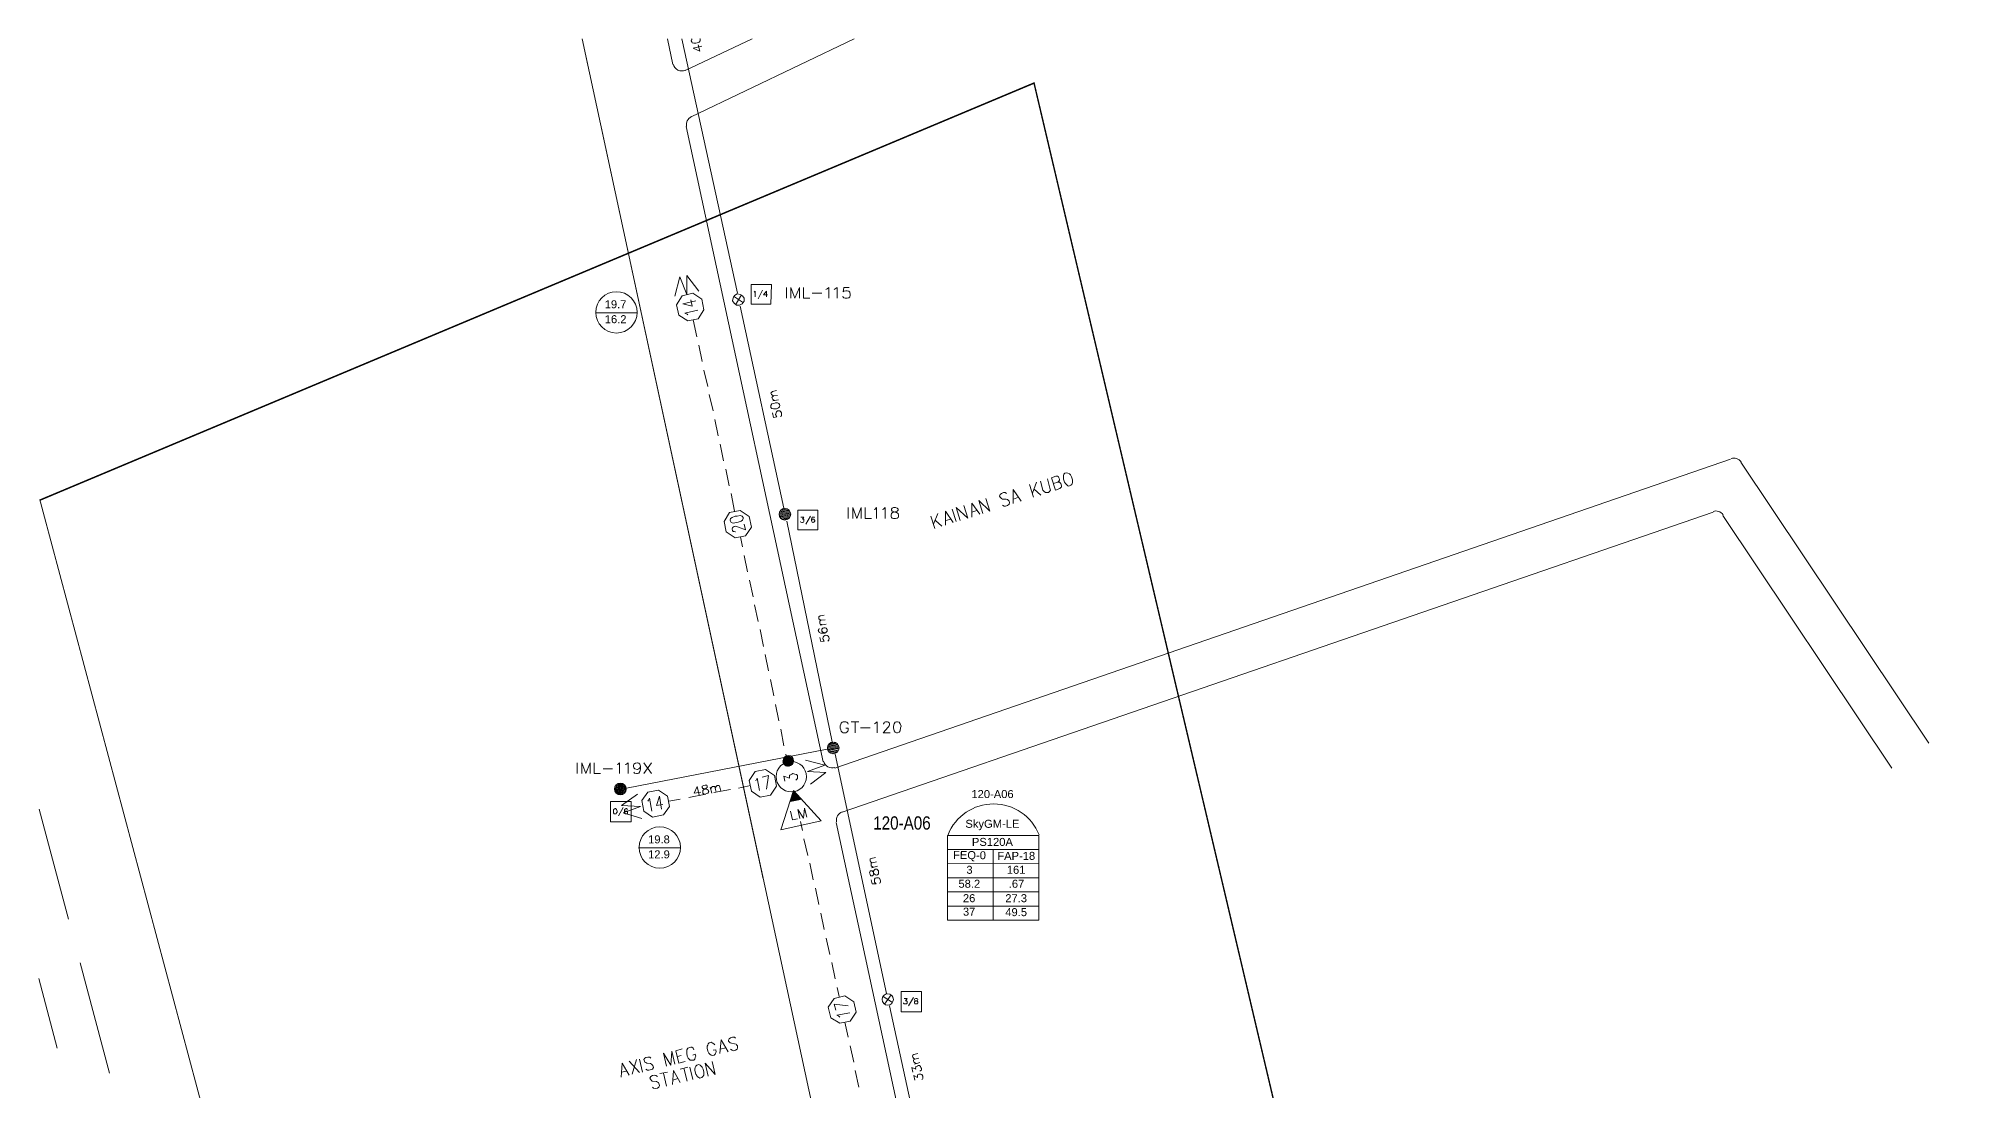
# Model space of a CAD drawing. Header units: millimetres. Extents: x 557 to 992, y 46 to 1048.
# Drawn here: x 556.5 to 985.4, y 815.3 to 1048.2 of the extents above; entities that cross this region are included whole.
import ezdxf

# ---------------------------------------------------------------- set-up
doc = ezdxf.new("R2010")
doc.units = ezdxf.units.MM
for name, color, linetype in [('PDF_Level 21', 1, 'Continuous'), ('PDF_Level 22', 1, 'Continuous'), ('PDF_Level 35', 7, 'Continuous'), ('PDF_RICKLEE_AMPBLOCK', 7, 'Continuous'), ('PDF_SKY-Lipa$0$POLE NUMBER', 5, 'Continuous'), ('PDF_SKY-Lipa$0$RICKLEE_HOUSECOUNT', 3, 'Continuous'), ('PDF_Text', 7, 'Continuous')]:
    doc.layers.add(name, color=color, linetype=linetype)
for name, color, linetype, true_color in [('PDF_RICKLEE_COAXCABLE', 32, 'Continuous', 0xdd6e00), ('PDF_RICKLEE_ENDOFTAPOFFBLOCK', 132, 'Continuous', 0x00dddd), ('PDF_RICKLEE_NODEBOUNDARY', 92, 'Continuous', 0x00b800), ('PDF_SKY-Lipa$0$RICKLEE_POLEPED', 8, 'Continuous', 0x767676), ('PDF_SKY-Lipa$0$RICKLEE_ROAD', 251, 'Continuous', 0x636466), ('PDF_SKY-Lipa$0$RICKLEE_STRAND', 8, 'Continuous', 0x767676), ('PDF_SKY-Lipa$0$RICKLEE_STRANDDISTANCE', 8, 'Continuous', 0x767676)]:
    doc.layers.add(name, color=color, linetype=linetype, true_color=true_color)
doc.styles.add('PDF Arial Narrow', font='ARIALN.TTF')
doc.styles.add('PDF ArialMT', font='arial.ttf')

msp = doc.modelspace()

# ---------------------------------------------------------------- linework, layer by layer
at = {"layer": 'PDF_Level 21', "lineweight": 9}
for points in [[(697.49, 991.16), (698.59, 995.47), (700.14, 991.6), (700.14, 995.8), (702.78, 992.27)], [(726.41, 888.39), (730.71, 887.29), (726.85, 885.85), (730.93, 885.63), (727.51, 883.09)], [(721.88, 883.75), (721.66, 884.86), (722.88, 884.42), (722.88, 884.75), (722.88, 884.97), (722.99, 885.08), (723.43, 885.3), (723.65, 885.41), (724.09, 885.3), (724.42, 885.19), (724.64, 884.97), (724.64, 884.64), (724.64, 884.31), (724.53, 884.19), (724.31, 883.97)], [(690.2, 875.47), (686.01, 876.69), (689.87, 878.12), (685.67, 878.34), (689.21, 880.88)], [(725.08, 879.78), (723.21, 879.45), (724.97, 879.89)], [(723.32, 879.89), (724.75, 880.11), (723.32, 879.78)], [(724.97, 880), (723.32, 879.56)], [(724.86, 880), (723.32, 879.67)], [(724.53, 880.44), (723.43, 880.22)], [(724.64, 880.22), (723.43, 880), (724.64, 880.33)], [(724.53, 880.33), (723.43, 880.11)], [(724.31, 880.66), (723.54, 880.55)], [(724.42, 880.55), (723.54, 880.33)], [(724.31, 880.55), (723.54, 880.44)], [(723.76, 880.99), (723.98, 880.99), (723.65, 880.88)], [(723.65, 880.77), (724.09, 880.88), (723.65, 880.77)], [(724.2, 880.77), (723.65, 880.66)], [(723.87, 881.1), (723.76, 881.1)]]:
    msp.add_lwpolyline(points, dxfattribs=at)
for points in [[(721, 872.93), (723.76, 881.66), (729.94, 874.92)], [(723.1, 879.23), (723.76, 881.43), (725.3, 879.67)], [(723.21, 879.34), (723.76, 881.21), (725.08, 879.78)]]:
    msp.add_lwpolyline(points, close=True, dxfattribs=at)
msp.add_circle((723.29, 884.73), 3.37, dxfattribs=at)
at = {"layer": 'PDF_Level 22', "lineweight": 9}
for points in [[(701.46, 991.83), (699.14, 991.27), (697.82, 989.29), (698.37, 986.97), (700.36, 985.75), (702.67, 986.2), (703.89, 988.18), (703.45, 990.5)], [(711.95, 943.7), (709.63, 943.25), (708.41, 941.27), (708.86, 938.95), (710.84, 937.62), (713.16, 938.07), (714.49, 940.05), (713.93, 942.37)], [(709.85, 941.38), (709.96, 941.05), (710.4, 940.94), (711.17, 941.05), (711.51, 941.16), (712.17, 941.38), (712.5, 941.6), (712.61, 941.93), (712.61, 942.15), (712.39, 942.48), (711.95, 942.59), (711.28, 942.48), (710.84, 942.48), (710.18, 942.15), (709.85, 941.93), (709.74, 941.6)], [(720.01, 882.65), (719.56, 884.97), (717.58, 886.29), (715.26, 885.85), (713.93, 883.86), (714.49, 881.55), (716.36, 880.22), (718.68, 880.66)], [(696.27, 878.12), (695.83, 880.44), (693.84, 881.77), (691.52, 881.32), (690.2, 879.45), (690.64, 877.13), (692.52, 875.8), (694.95, 876.25)], [(735.13, 836.17), (732.81, 835.62), (731.49, 833.64), (732.04, 831.32), (734.03, 830.1), (736.34, 830.54), (737.67, 832.53), (737.12, 834.85)]]:
    msp.add_lwpolyline(points, close=True, dxfattribs=at)
for points in [[(702.12, 990.17), (699.25, 989.51), (701.35, 988.96), (701.02, 990.39)], [(700.36, 987.08), (700.25, 987.19), (699.69, 987.41), (702.56, 988.07)], [(710.95, 938.95), (710.84, 938.95), (710.62, 939.06), (710.4, 939.06), (710.29, 939.28), (710.18, 939.61), (710.29, 939.94), (710.4, 940.05), (710.62, 940.16), (710.84, 940.27), (711.17, 940.16), (711.62, 940.05), (713.16, 939.39), (712.83, 940.71)], [(715.37, 883.86), (715.48, 883.97), (715.7, 884.42), (716.25, 881.66)], [(716.8, 884.64), (718.24, 884.97), (717.8, 881.99)], [(691.52, 879.34), (691.64, 879.56), (691.86, 880), (692.41, 877.13)], [(694.51, 877.57), (694.06, 880.44), (693.4, 878.34), (694.84, 878.56)], [(733.14, 832.97), (732.81, 834.3), (735.9, 833.97)], [(734.03, 831.43), (733.8, 831.65), (733.36, 831.87), (736.23, 832.42)]]:
    msp.add_lwpolyline(points, dxfattribs=at)
at = {"layer": 'PDF_Level 22', "color": 7, "lineweight": 9}
for points in [[(723.1, 877.13), (723.54, 875.14), (724.64, 875.36)], [(725.19, 875.47), (724.75, 877.46), (725.97, 875.58), (726.19, 877.79), (726.74, 875.8)]]:
    msp.add_lwpolyline(points, dxfattribs=at)
at = {"layer": 'PDF_Level 35', "lineweight": 9}
for points in [[(722.1, 887.06), (721.44, 888.28), (722.99, 889.16), (723.65, 887.95), (722.21, 887.06)], [(723.65, 888.39), (721.88, 887.29), (721.44, 888.06), (723.1, 889.05)], [(723.32, 888.94), (721.44, 887.95)], [(723.54, 887.73), (722.43, 887.06), (721.55, 888.5), (722.65, 889.27)], [(721.55, 887.73), (723.43, 888.83)], [(722.43, 889.27), (721.66, 888.83)], [(723.43, 887.51), (722.65, 887.06), (721.66, 888.72)], [(723.54, 888.72), (721.66, 887.62)], [(721.66, 887.4), (723.65, 888.5)], [(722.77, 887.06), (721.77, 888.83)], [(722.99, 887.06), (721.88, 888.94)], [(723.1, 887.18), (721.99, 889.05)], [(723.65, 888.17), (721.99, 887.18)], [(723.32, 887.29), (722.21, 889.16)], [(723.43, 887.4), (722.32, 889.27)], [(723.54, 887.62), (722.54, 889.27)], [(723.65, 887.73), (722.77, 889.27)], [(723.65, 888.28), (723.21, 889.05)]]:
    msp.add_lwpolyline(points, dxfattribs=at)
msp.add_circle((722.63, 888.26), 1.16, dxfattribs=at)
at = {"layer": 'PDF_RICKLEE_AMPBLOCK', "lineweight": 9}
msp.add_lwpolyline([(778.18, 852.95), (778.18, 871.72), (757.87, 871.72), (757.87, 852.95)], close=True, dxfattribs=at)
for points in [[(757.87, 868.63), (778.18, 868.63)], [(768.03, 868.63), (768.03, 852.95)], [(757.87, 865.54), (778.18, 865.43)], [(757.87, 862.34), (778.18, 862.34)], [(757.87, 859.25), (778.18, 859.25)], [(757.87, 856.05), (778.18, 856.05)]]:
    msp.add_lwpolyline(points, dxfattribs=at)
msp.add_arc((768.11, 867.84), 10.87, 21.6691, 158.1742, dxfattribs=at)
at = {"layer": 'PDF_RICKLEE_COAXCABLE', "lineweight": 0}
for points in [[(702.34, 982.22), (701.57, 985.97)], [(703.56, 976.7), (702.78, 980.34)], [(704.77, 971.18), (703.89, 974.83)], [(705.99, 965.77), (705.1, 969.42)], [(707.09, 960.25), (706.32, 963.9)], [(708.3, 954.73), (707.53, 958.38)], [(709.52, 949.21), (708.75, 952.86)], [(710.73, 943.58), (709.96, 947.45)], [(712.5, 935.64), (712.06, 937.84)], [(713.6, 930.12), (712.83, 933.76)], [(714.82, 924.6), (714.04, 928.24)], [(715.92, 919.08), (715.15, 922.83)], [(717.14, 913.56), (716.36, 917.31)], [(718.24, 908.15), (717.47, 911.79)], [(719.45, 902.63), (718.68, 906.27)], [(720.56, 897.11), (719.78, 900.75)], [(721.66, 891.59), (721, 895.23)], [(722.54, 887.51), (722.1, 889.71)], [(698.7, 879.78), (696.16, 879.34)], [(704.33, 880.88), (700.58, 880.11)], [(709.85, 881.88), (706.1, 881.21)], [(714.27, 882.76), (711.62, 882.21)], [(725.75, 872.82), (725.3, 874.81)], [(726.96, 867.3), (726.08, 870.95)], [(728.17, 861.9), (727.4, 865.54)], [(729.39, 856.38), (728.62, 860.02)], [(730.6, 850.86), (729.83, 854.5)], [(731.82, 845.34), (731.04, 848.98)], [(733.03, 839.93), (732.26, 843.57)], [(733.91, 836.06), (733.47, 838.05)], [(735.9, 827.01), (735.13, 830.32)], [(737.12, 821.49), (736.34, 825.14)], [(738.22, 815.97), (737.45, 819.62)]]:
    msp.add_lwpolyline(points, dxfattribs=at)
at = {"layer": 'PDF_RICKLEE_ENDOFTAPOFFBLOCK', "lineweight": 0}
for points in [[(679.93, 987.52), (689.1, 987.52)], [(689.43, 868.96), (698.59, 868.96)]]:
    msp.add_lwpolyline(points, dxfattribs=at)
for centre in [(684.54, 987.61), (694.15, 869.05)]:
    msp.add_circle(centre, 4.58, dxfattribs=at)
at = {"layer": 'PDF_RICKLEE_NODEBOUNDARY', "lineweight": 0}
msp.add_lwpolyline([(985.27, 154.62, 0.316, 0.316, 0), (777.08, 1038.41, 0.332, 0.332, 0), (556.79, 946.01, 0.213, 0.213, 0), (670.99, 519.02, 0.329, 0.329, 0), (694.67, 322.2, 0.325, 0.325, 0), (641.46, 51.74, 0, 0, 0)], format="xyseb", dxfattribs=at)
at = {"layer": 'PDF_SKY-Lipa$0$POLE NUMBER', "lineweight": 13}
for points in [[(722.21, 990.72), (722.21, 993.15)], [(723.21, 990.72), (723.21, 993.15), (724.09, 990.72), (725.08, 993.15), (725.08, 990.72)], [(725.97, 993.15), (725.97, 990.72), (727.4, 990.72)], [(727.95, 991.83), (730.05, 991.83)], [(730.93, 992.71), (731.27, 992.82), (731.6, 993.15), (731.6, 990.72)], [(732.81, 992.71), (733.03, 992.82), (733.47, 993.15), (733.47, 990.72)], [(736.12, 993.15), (734.91, 993.15), (734.8, 992.16), (734.91, 992.27), (735.35, 992.38), (735.68, 992.38), (736.01, 992.27), (736.23, 992.05), (736.34, 991.6), (736.34, 991.38), (736.23, 991.05), (736.01, 990.83), (735.68, 990.72), (735.24, 990.72), (734.91, 990.83), (734.8, 990.94), (734.69, 991.16)], [(735.9, 941.93), (735.9, 944.36)], [(736.9, 941.93), (736.9, 944.36), (737.78, 941.93), (738.77, 944.36), (738.77, 941.93)], [(739.66, 944.36), (739.66, 941.93), (741.09, 941.93)], [(741.64, 943.92), (741.86, 944.03), (742.19, 944.36), (742.19, 941.93)], [(743.52, 943.92), (743.74, 944.03), (744.07, 944.36), (744.07, 941.93)], [(735.9, 896.34), (735.79, 896.56), (735.57, 896.78), (735.35, 896.89), (734.8, 896.89), (734.58, 896.78), (734.36, 896.56), (734.25, 896.34), (734.14, 896.01), (734.14, 895.45), (734.25, 895.12), (734.36, 894.79), (734.58, 894.57), (734.8, 894.46), (735.35, 894.46), (735.57, 894.57), (735.79, 894.79), (735.9, 895.01), (735.9, 895.45), (735.35, 895.45)], [(736.56, 896.89), (738.22, 896.89)], [(737.45, 896.89), (737.45, 894.46)], [(741.75, 896.45), (741.97, 896.56), (742.3, 896.89), (742.3, 894.46)], [(743.74, 896.34), (743.74, 896.45), (743.85, 896.67), (743.96, 896.78), (744.18, 896.89), (744.62, 896.89), (744.84, 896.78), (744.95, 896.67), (745.06, 896.45), (745.06, 896.23), (744.95, 896.01), (744.73, 895.68), (743.63, 894.46), (745.17, 894.46)], [(738.66, 895.56), (740.76, 895.56)]]:
    msp.add_lwpolyline(points, dxfattribs=at)
for points in [[(745.95, 944.36), (745.62, 944.25), (745.51, 944.03), (745.51, 943.81), (745.62, 943.58), (745.84, 943.47), (746.28, 943.36), (746.61, 943.25), (746.94, 943.03), (747.05, 942.7), (747.05, 942.37), (746.94, 942.15), (746.72, 942.04), (746.39, 941.93), (745.95, 941.93), (745.62, 942.04), (745.51, 942.15), (745.4, 942.37), (745.4, 942.7), (745.51, 943.03), (745.73, 943.25), (746.06, 943.36), (746.5, 943.47), (746.72, 943.58), (746.94, 943.81), (746.94, 944.03), (746.72, 944.25), (746.39, 944.36)], [(746.61, 896.89), (746.28, 896.78), (746.06, 896.45), (745.95, 895.9), (745.95, 895.56), (746.06, 894.9), (746.28, 894.57), (746.61, 894.46), (746.83, 894.46), (747.16, 894.57), (747.38, 894.9), (747.49, 895.56), (747.6, 895.9), (747.38, 896.45), (747.16, 896.78), (746.83, 896.89)]]:
    msp.add_lwpolyline(points, close=True, dxfattribs=at)
at = {"layer": 'PDF_SKY-Lipa$0$POLE NUMBER', "color": 7, "lineweight": 9}
for points in [[(675.85, 885.41), (675.85, 887.84)], [(676.84, 885.41), (676.84, 887.84), (677.73, 885.41), (678.72, 887.84), (678.72, 885.41)], [(679.6, 887.84), (679.6, 885.41), (681.04, 885.41)], [(681.59, 886.51), (683.69, 886.51)], [(684.68, 887.4), (684.9, 887.51), (685.23, 887.84), (685.23, 885.41)], [(686.45, 887.4), (686.78, 887.51), (687.11, 887.84), (687.11, 885.41)], [(689.87, 887.06), (689.76, 886.73), (689.54, 886.51), (689.21, 886.29), (689.1, 886.29), (688.65, 886.51), (688.43, 886.73), (688.32, 887.06), (688.32, 887.18), (688.43, 887.51), (688.77, 887.73), (689.1, 887.84), (689.21, 887.84), (689.54, 887.73), (689.76, 887.51), (689.87, 887.06), (689.87, 886.4), (689.76, 885.85), (689.54, 885.52), (689.21, 885.41), (688.99, 885.41), (688.54, 885.52), (688.43, 885.74)], [(690.64, 885.41), (692.3, 887.84)], [(690.64, 887.84), (692.3, 885.41)]]:
    msp.add_lwpolyline(points, dxfattribs=at)
at = {"layer": 'PDF_SKY-Lipa$0$RICKLEE_HOUSECOUNT', "lineweight": 0}
for points in [[(718.9, 993.81), (718.79, 989.4), (714.38, 989.4), (714.38, 993.81)], [(729.17, 943.81), (729.17, 939.39), (724.75, 939.39), (724.75, 943.81)], [(687.77, 879.23), (687.77, 874.7), (683.25, 874.7), (683.25, 879.23)], [(684.24, 877.68), (684.02, 877.57), (683.91, 877.46), (683.91, 877.13), (683.91, 876.91), (683.91, 876.69), (684.02, 876.47), (684.24, 876.47), (684.35, 876.47), (684.46, 876.47), (684.57, 876.69), (684.68, 876.91), (684.68, 877.13), (684.57, 877.46), (684.46, 877.57), (684.35, 877.68)], [(752.13, 837.17), (752.13, 832.64), (747.6, 832.64), (747.6, 837.17)], [(750.91, 835.62), (750.69, 835.51), (750.58, 835.4), (750.58, 835.29), (750.69, 835.18), (750.8, 835.07), (751.03, 835.07), (751.25, 834.96), (751.36, 834.85), (751.36, 834.74), (751.36, 834.63), (751.36, 834.52), (751.25, 834.41), (751.14, 834.41), (750.8, 834.41), (750.69, 834.41), (750.58, 834.52), (750.58, 834.63), (750.58, 834.74), (750.58, 834.85), (750.69, 834.96), (750.91, 835.07), (751.14, 835.07), (751.25, 835.18), (751.36, 835.29), (751.36, 835.4), (751.25, 835.51), (751.14, 835.62)]]:
    msp.add_lwpolyline(points, close=True, dxfattribs=at)
for points in [[(715.04, 992.05), (715.15, 992.16), (715.26, 992.27), (715.26, 991.05)], [(716.91, 992.49), (715.92, 990.61)], [(717.8, 991.05), (717.8, 992.27), (717.14, 991.49), (718.02, 991.49)], [(725.41, 942.26), (726.08, 942.26), (725.75, 941.82), (725.86, 941.82), (725.97, 941.82), (726.08, 941.71), (726.08, 941.49), (726.08, 941.38), (726.08, 941.27), (725.97, 941.16), (725.75, 941.05), (725.64, 941.05), (725.41, 941.16), (725.3, 941.27)], [(727.51, 942.48), (726.52, 940.71)], [(728.4, 942.15), (728.4, 942.26), (728.17, 942.26), (728.06, 942.26), (727.95, 942.26), (727.84, 942.04), (727.73, 941.82), (727.73, 941.49), (727.84, 941.27), (727.95, 941.16), (728.06, 941.05), (728.17, 941.05), (728.28, 941.16), (728.4, 941.27), (728.51, 941.38), (728.51, 941.49), (728.4, 941.6), (728.28, 941.82), (728.17, 941.82), (728.06, 941.82), (727.95, 941.82), (727.84, 941.6), (727.73, 941.49)], [(686.01, 877.9), (685.01, 876.03)], [(687, 877.46), (686.89, 877.57), (686.78, 877.68), (686.67, 877.68), (686.45, 877.57), (686.34, 877.46), (686.34, 877.13), (686.34, 876.8), (686.34, 876.58), (686.45, 876.47), (686.67, 876.47), (686.89, 876.47), (687, 876.58), (687, 876.8), (687, 877.02), (686.89, 877.13), (686.67, 877.13), (686.45, 877.13), (686.34, 877.02), (686.34, 876.8)], [(748.27, 835.62), (748.93, 835.62), (748.6, 835.07), (748.71, 835.07), (748.82, 835.07), (748.93, 834.96), (748.93, 834.85), (748.93, 834.74), (748.93, 834.52), (748.82, 834.41), (748.6, 834.41), (748.38, 834.41), (748.27, 834.41), (748.16, 834.52), (748.16, 834.63)], [(750.36, 835.84), (749.26, 833.97)]]:
    msp.add_lwpolyline(points, dxfattribs=at)
at = {"layer": 'PDF_SKY-Lipa$0$RICKLEE_POLEPED', "lineweight": 0}
msp.add_lwpolyline([(711.28, 991.72), (710.73, 991.38), (710.4, 990.83), (710.29, 990.17), (710.62, 989.62), (711.17, 989.18), (711.84, 989.18), (712.39, 989.51), (712.83, 990.06), (712.83, 990.72), (712.5, 991.27), (711.95, 991.6)], close=True, dxfattribs=at)
for points in [[(712.72, 989.73), (710.51, 991.16)], [(712.28, 991.49), (710.95, 989.29)], [(720.67, 943.25), (722.88, 943.7)], [(720.78, 943.47), (722.65, 943.81)], [(720.89, 943.7), (722.43, 944.03)], [(721.22, 943.92), (722.1, 944.14)], [(720.56, 942.81), (723.1, 943.25)], [(720.67, 943.03), (722.99, 943.47)], [(720.67, 942.59), (723.1, 943.14)], [(720.67, 942.37), (723.21, 942.92)], [(720.78, 942.26), (723.21, 942.7)], [(720.89, 942.04), (723.1, 942.48)], [(721.11, 941.82), (722.99, 942.26)], [(721.33, 941.71), (722.88, 942.04)], [(721.66, 941.6), (722.54, 941.82)], [(731.6, 891.92), (733.14, 892.25)], [(731.93, 892.14), (732.81, 892.36)], [(731.27, 891.26), (733.69, 891.81)], [(731.27, 891.04), (733.8, 891.59)], [(731.38, 891.48), (733.58, 891.92)], [(731.38, 890.82), (733.8, 891.37)], [(731.38, 890.71), (733.91, 891.15)], [(731.49, 891.7), (733.36, 892.14)], [(731.49, 890.49), (733.91, 891.04)], [(731.6, 890.27), (733.8, 890.71)], [(731.82, 890.16), (733.69, 890.49)], [(732.04, 889.93), (733.58, 890.27)], [(732.37, 889.82), (733.25, 890.05)], [(684.13, 882.21), (684.35, 881.32)], [(684.24, 882.54), (684.57, 881.1)], [(684.46, 882.87), (684.79, 880.88)], [(684.57, 882.98), (685.01, 880.77)], [(684.79, 883.2), (685.23, 880.77)], [(685.01, 883.2), (685.45, 880.77)], [(685.12, 883.31), (685.67, 880.77)], [(685.34, 883.31), (685.89, 880.88)], [(685.56, 883.31), (686.01, 880.88)], [(685.78, 883.2), (686.23, 880.99)], [(686.01, 883.2), (686.45, 881.21)], [(686.34, 882.98), (686.56, 881.43)], [(686.45, 882.76), (686.67, 881.77)], [(745.73, 834.74), (743.63, 836.06)], [(745.4, 836.4), (743.96, 834.3)]]:
    msp.add_lwpolyline(points, dxfattribs=at)
for centre, radius in [((721.87, 942.87), 1.29), ((732.58, 891.1), 1.29), ((685.41, 882), 1.29), ((744.65, 835.38), 1.26)]:
    msp.add_circle(centre, radius, dxfattribs=at)
at = {"layer": 'PDF_SKY-Lipa$0$RICKLEE_ROAD', "lineweight": 0}
for points in [[(678.17, 1042.38), (676.95, 1048.24), (736.34, 772.92)], [(697.04, 1042.49), (695.83, 1048.24)], [(699.8, 1041.17), (714.6, 1048.24)], [(701.13, 1030.9), (737.23, 1048.24)], [(717.03, 862.12), (681.15, 1028.7)], [(730.38, 888.06), (700.02, 1028.81)], [(732.92, 886.62), (931.4, 955.07)], [(933.72, 954.4), (975.34, 892.14)], [(772.44, 945.24), (772.44, 948.33), (774.21, 945.79)], [(776.97, 946.68), (776.08, 949.44)], [(777.63, 949.99), (776.75, 947.56)], [(777.08, 948.44), (778.62, 947.12)], [(778.51, 950.21), (779.06, 948.22), (779.29, 947.89), (779.62, 947.67), (780.06, 947.67), (780.28, 947.67), (780.5, 947.89), (780.72, 948.22), (780.61, 948.66), (780.06, 950.76)], [(782.38, 949.99), (782.71, 949.99), (782.82, 949.88), (783.04, 949.66), (783.15, 949.21), (783.15, 948.88), (783.04, 948.77), (782.82, 948.55), (781.82, 948.22), (780.94, 950.98), (781.93, 951.31), (782.27, 951.31), (782.49, 951.2), (782.6, 950.98), (782.71, 950.65), (782.71, 950.43), (782.6, 950.21), (782.38, 949.99), (781.38, 949.66)], [(759.86, 941.27), (758.97, 944.03)], [(760.74, 941.49), (759.86, 944.36), (762.4, 942.04), (761.51, 944.8)], [(763.28, 942.26), (763.28, 945.35), (765.05, 942.92)], [(763.28, 943.36), (764.38, 943.7)], [(765.71, 943.03), (764.82, 945.9), (767.25, 943.58), (766.37, 946.34)], [(771.01, 947.45), (770.67, 947.67), (770.34, 947.67), (769.9, 947.45), (769.57, 947.23), (769.46, 946.9), (769.57, 946.68), (769.79, 946.46), (769.9, 946.34), (770.12, 946.23), (770.9, 946.23), (771.23, 946.12), (771.34, 946.01), (771.56, 945.79), (771.67, 945.46), (771.56, 945.13), (771.23, 944.8), (770.79, 944.69), (770.45, 944.69), (770.12, 944.91)], [(772.55, 946.23), (773.66, 946.68)], [(734.58, 876.91), (927.54, 943.36)], [(755.11, 939.72), (754.23, 942.48)], [(755.77, 943.03), (754.78, 940.71)], [(755.22, 941.49), (756.66, 940.27)], [(757.43, 940.49), (757.43, 943.58), (759.19, 941.05)], [(757.54, 941.49), (758.64, 941.82)], [(929.75, 942.59), (967.17, 886.62)], [(563.14, 853.17), (556.63, 877.57)], [(894.64, 62.78), (802.8, 552.25), (738.88, 848.65), (735.9, 862.23), (733.25, 874.59)], [(572.19, 819.06), (565.68, 843.46)], [(560.6, 824.58), (556.52, 840.04)], [(695.61, 820.61), (694.95, 823.48), (696.6, 820.83), (696.82, 823.92), (697.49, 821.05)], [(699.8, 821.6), (698.37, 821.27), (697.71, 824.03), (699.14, 824.47)], [(701.68, 824.25), (701.57, 824.58), (701.24, 824.8), (701.02, 824.8), (700.58, 824.69), (700.36, 824.58), (700.14, 824.25), (700.14, 823.92), (700.14, 823.48), (700.25, 822.82), (700.47, 822.38), (700.69, 822.16), (700.91, 821.93), (701.24, 821.93), (701.68, 821.93), (701.9, 822.16), (702.01, 822.49), (702.12, 822.82), (702.01, 823.26), (701.46, 823.04)], [(706.32, 825.36), (706.1, 825.58), (705.77, 825.8), (705.54, 825.91), (705.1, 825.8), (704.88, 825.58), (704.77, 825.25), (704.66, 825.03), (704.66, 824.58), (704.77, 823.92), (704.99, 823.48), (705.21, 823.26), (705.54, 823.04), (705.77, 822.93), (706.21, 823.04), (706.43, 823.26), (706.54, 823.59), (706.65, 823.81), (706.54, 824.25), (705.99, 824.14)], [(707.42, 823.37), (707.75, 826.46), (709.3, 823.81)], [(707.53, 824.36), (708.75, 824.69)], [(710.95, 826.79), (710.73, 827.01), (710.29, 827.01), (709.85, 826.9), (709.52, 826.68), (709.41, 826.35), (709.41, 826.13), (709.63, 825.91), (709.74, 825.8), (710.07, 825.69), (710.73, 825.58), (711.06, 825.47), (711.17, 825.36), (711.4, 825.14), (711.4, 824.69), (711.28, 824.36), (710.95, 824.14), (710.51, 824.03), (710.18, 824.14), (709.85, 824.36)], [(685.56, 818.18), (685.78, 821.27), (687.33, 818.62)], [(685.67, 819.28), (686.78, 819.51)], [(687.33, 821.71), (689.65, 819.17)], [(687.99, 818.84), (688.99, 822.04)], [(690.31, 819.28), (689.65, 822.16)], [(692.19, 822.38), (691.97, 822.6), (691.52, 822.6), (691.08, 822.49), (690.86, 822.38), (690.64, 822.04), (690.75, 821.71), (690.86, 821.49), (691.08, 821.38), (691.3, 821.27), (692.08, 821.16), (692.3, 821.05), (692.41, 820.94), (692.63, 820.72), (692.74, 820.28), (692.52, 819.95), (692.3, 819.84), (691.75, 819.73), (691.41, 819.73), (691.08, 819.95)], [(694.17, 818.95), (695.83, 819.28)], [(696.93, 816.53), (697.15, 819.62), (698.7, 816.97)], [(698.04, 822.71), (698.92, 822.93)], [(698.7, 819.95), (700.36, 820.39)], [(699.47, 820.17), (700.25, 817.3)], [(701.46, 817.63), (700.8, 820.39)], [(704.88, 818.4), (704.22, 821.27), (706.43, 818.73), (705.77, 821.6)], [(693.62, 818.29), (693.29, 818.51), (692.96, 818.62), (692.52, 818.51), (692.19, 818.29), (691.97, 817.96), (692.08, 817.74), (692.3, 817.41), (692.41, 817.3), (692.63, 817.3), (693.4, 817.19), (693.62, 817.08), (693.84, 816.97), (693.95, 816.75), (694.06, 816.3), (693.95, 815.97), (693.62, 815.75), (693.18, 815.64), (692.74, 815.75), (692.52, 815.97)], [(694.95, 819.06), (695.61, 816.19)], [(697.04, 817.52), (698.15, 817.85)]]:
    msp.add_lwpolyline(points, dxfattribs=at)
for points in [[(783.92, 951.97), (783.7, 951.75), (783.59, 951.42), (783.59, 951.09), (783.59, 950.65), (783.81, 949.99), (784.03, 949.66), (784.25, 949.44), (784.58, 949.21), (784.8, 949.1), (785.25, 949.33), (785.47, 949.44), (785.58, 949.88), (785.58, 950.1), (785.58, 950.54), (785.36, 951.2), (785.14, 951.64), (784.92, 951.86), (784.58, 951.97), (784.36, 952.08)], [(702.34, 820.83), (702.12, 820.61), (702.01, 820.28), (701.9, 819.95), (701.9, 819.62), (702.12, 818.84), (702.34, 818.51), (702.45, 818.29), (702.78, 818.07), (703.01, 817.96), (703.45, 818.07), (703.67, 818.29), (703.89, 818.62), (703.89, 818.84), (703.89, 819.28), (703.78, 819.95), (703.56, 820.39), (703.34, 820.61), (703.12, 820.83), (702.78, 820.94)]]:
    msp.add_lwpolyline(points, close=True, dxfattribs=at)
for centre, start, end in [((699, 1043.03), 192.1705, 295.6397), ((701.98, 1029.23), 115.6366, 192.1674), ((932.16, 953.39), 33.7747, 109.0202), ((928.18, 941.69), 33.7747, 109.0202), ((732.34, 888.59), 192.1646, 289.0202), ((735.21, 875.12), 109.0255, 192.1701)]:
    msp.add_arc(centre, 1.93, start, end, dxfattribs=at)
at = {"layer": 'PDF_SKY-Lipa$0$RICKLEE_STRAND', "lineweight": 0}
for points in [[(711.4, 991.83), (699.03, 1048.24)], [(721.66, 944.25), (711.95, 988.96)], [(732.37, 892.47), (722.32, 941.38)], [(731.27, 890.82), (686.78, 882.21)], [(744.4, 836.73), (733.03, 889.71)], [(751.25, 805.49), (745.06, 833.97)]]:
    msp.add_lwpolyline(points, dxfattribs=at)
at = {"layer": 'PDF_SKY-Lipa$0$RICKLEE_STRANDDISTANCE', "lineweight": 0}
for points in [[(701.35, 1048.24), (701.24, 1048.12), (701.13, 1047.79), (701.24, 1047.57), (701.35, 1047.35), (701.68, 1047.24), (702.12, 1047.24), (702.45, 1047.35), (702.9, 1047.46), (703.12, 1047.79), (703.12, 1048.01), (703.12, 1048.24), (703.01, 1048.24)], [(703.45, 1046.58), (701.57, 1046.14), (703.01, 1045.48), (702.67, 1046.91)], [(719.34, 969.09), (719.01, 969.31), (718.9, 969.42), (718.79, 969.75), (718.9, 969.86), (719.12, 970.08), (720.01, 970.3)], [(719.56, 968.09), (719.23, 968.31), (719.12, 968.42), (719.01, 968.75), (719.12, 968.86), (719.34, 969.09), (720.23, 969.2)], [(719.12, 965.33), (719.34, 964.34), (720.12, 964.45), (720.01, 964.56), (719.9, 964.78), (719.78, 965), (719.9, 965.33), (720.01, 965.55), (720.23, 965.77), (720.45, 965.77), (720.78, 965.77), (721, 965.55), (721.11, 965.33), (721.11, 965.11), (721.11, 964.78), (721.11, 964.67), (720.89, 964.56)], [(720.45, 968.2), (719.23, 967.98)], [(729.83, 919.41), (729.5, 919.63), (729.39, 919.74), (729.39, 920.07), (729.39, 920.18), (729.72, 920.4), (730.6, 920.51)], [(730.05, 918.42), (729.72, 918.53), (729.61, 918.75), (729.61, 918.97), (729.61, 919.19), (729.83, 919.41), (730.82, 919.52)], [(731.04, 918.53), (729.72, 918.31)], [(729.5, 917.53), (729.39, 917.31), (729.28, 917.09), (729.39, 916.87), (729.5, 916.65), (729.83, 916.54), (730.27, 916.54), (730.71, 916.54), (731.04, 916.76), (731.27, 916.98), (731.27, 917.31), (731.04, 917.64), (730.82, 917.75), (730.6, 917.75), (730.49, 917.75), (730.27, 917.64), (730.05, 917.42), (730.05, 917.09), (730.05, 916.98), (730.27, 916.76), (730.49, 916.65), (730.71, 916.54)], [(729.61, 915.55), (729.83, 914.66), (730.6, 914.77), (730.49, 914.88), (730.38, 915.1), (730.27, 915.32), (730.38, 915.66), (730.49, 915.88), (730.71, 915.99), (730.93, 916.1), (731.27, 915.99), (731.49, 915.88), (731.6, 915.66), (731.71, 915.32), (731.6, 915.1), (731.6, 914.99), (731.38, 914.77)], [(702.9, 880.66), (702.45, 882.54), (701.79, 881.1), (703.23, 881.32)], [(705.65, 881.1), (705.32, 882.43)], [(705.43, 882.1), (705.65, 882.43), (705.77, 882.54), (706.1, 882.54), (706.32, 882.54), (706.43, 882.21), (706.65, 881.32)], [(706.43, 882.21), (706.65, 882.54), (706.87, 882.76), (707.09, 882.76), (707.31, 882.76), (707.42, 882.43), (707.64, 881.55)], [(741.2, 865.65), (740.87, 865.87), (740.76, 866.09), (740.76, 866.31), (740.76, 866.53), (740.98, 866.64), (741.97, 866.86)], [(741.42, 864.66), (741.09, 864.88), (740.98, 864.99), (740.98, 865.32), (740.98, 865.54), (741.2, 865.65), (742.19, 865.87)], [(740.98, 861.9), (741.2, 861.01), (742.08, 861.01), (741.97, 861.12), (741.75, 861.34), (741.75, 861.67), (741.75, 862.01), (741.86, 862.23), (742.19, 862.34), (742.3, 862.34), (742.64, 862.34), (742.86, 862.23), (742.97, 861.9), (743.08, 861.67), (743.08, 861.34), (742.97, 861.23), (742.75, 861.12)], [(742.41, 864.88), (741.09, 864.55)], [(750.25, 819.28), (750.03, 820.28), (750.91, 819.95), (750.8, 820.17), (750.91, 820.39), (750.91, 820.5), (751.25, 820.61), (751.36, 820.72), (751.69, 820.72), (751.91, 820.5), (752.02, 820.28), (752.13, 820.06), (752.13, 819.73), (752.02, 819.62), (751.8, 819.51)], [(750.69, 822.16), (750.36, 822.38), (750.25, 822.6), (750.14, 822.82), (750.25, 823.04), (750.47, 823.15), (751.36, 823.37)], [(750.91, 821.16), (750.58, 821.38), (750.47, 821.49), (750.36, 821.82), (750.47, 822.04), (750.69, 822.16), (751.58, 822.38)], [(751.8, 821.38), (750.58, 821.05)], [(750.69, 817.52), (750.47, 818.51), (751.25, 818.07), (751.25, 818.4), (751.25, 818.62), (751.36, 818.73), (751.58, 818.84), (751.8, 818.84), (752.02, 818.84), (752.24, 818.73), (752.46, 818.4), (752.46, 818.18), (752.46, 817.85), (752.35, 817.74), (752.24, 817.63)]]:
    msp.add_lwpolyline(points, dxfattribs=at)
for points in [[(718.79, 966.55), (719.01, 966.33), (719.34, 966.21), (719.78, 966.21), (720.01, 966.21), (720.45, 966.44), (720.67, 966.66), (720.78, 966.99), (720.67, 967.21), (720.56, 967.43), (720.23, 967.54), (719.78, 967.54), (719.45, 967.43), (719.01, 967.32), (718.79, 966.99), (718.79, 966.77)], [(703.89, 882.76), (703.56, 882.65), (703.56, 882.43), (703.56, 882.32), (703.67, 882.1), (703.89, 882.1), (704.33, 881.99), (704.55, 881.99), (704.77, 881.88), (704.88, 881.66), (704.99, 881.43), (704.88, 881.21), (704.88, 881.1), (704.55, 880.99), (704.22, 880.88), (703.89, 880.88), (703.78, 880.99), (703.67, 881.1), (703.67, 881.43), (703.67, 881.66), (703.89, 881.88), (704.11, 881.99), (704.44, 882.21), (704.66, 882.32), (704.66, 882.54), (704.66, 882.65), (704.55, 882.87), (704.22, 882.87)], [(740.76, 863.11), (740.87, 862.78), (741.09, 862.78), (741.31, 862.78), (741.42, 862.89), (741.53, 863.11), (741.53, 863.55), (741.53, 863.77), (741.64, 863.99), (741.86, 864.21), (742.08, 864.21), (742.3, 864.21), (742.41, 864.1), (742.64, 863.88), (742.64, 863.44), (742.64, 863.22), (742.53, 863.11), (742.41, 863), (742.08, 862.89), (741.97, 863), (741.75, 863.11), (741.53, 863.33), (741.42, 863.66), (741.2, 863.88), (741.09, 863.88), (740.87, 863.88), (740.76, 863.77), (740.65, 863.44)]]:
    msp.add_lwpolyline(points, close=True, dxfattribs=at)

# ---------------------------------------------------------------- texts
at = {"layer": 'PDF_Text', "color": 132, "true_color": 0x00dddd, "attachment_point": 4, "style": 'PDF ArialMT'}
for s, insert, char_height in [('19.7', (681.95, 989.39), 1.763), ('16.2', (681.95, 986.08), 1.773), ('19.8', (691.55, 870.83), 1.773), ('12.9', (691.55, 867.51), 1.773)]:
    msp.add_mtext(s, dxfattribs=dict(at, insert=insert, char_height=char_height))
at = {"layer": 'PDF_Text', "attachment_point": 4, "style": 'PDF ArialMT'}
for s, insert, char_height in [('120-A06', (763.2, 880.87), 1.773), ('SkyGM-LE', (761.87, 874.03), 1.773), ('PS120A', (763.31, 870.27), 1.773), ('FAP-18', (768.94, 867.18), 1.773), ('3', (762.09, 864.09), 1.77), ('161', (771.04, 864.09), 1.773), ('58.2', (760.33, 861), 1.773), ('26', (761.32, 857.8), 1.773), ('27.3', (770.71, 857.8), 1.773), ('.67', (771.48, 861), 1.773), ('37', (761.32, 854.82), 1.773), ('49.5', (770.71, 854.71), 1.773)]:
    msp.add_mtext(s, dxfattribs=dict(at, insert=insert, char_height=char_height))
at = {"layer": 'PDF_Text', "color": 92, "true_color": 0x00b800, "insert": (741.45, 874.46), "char_height": 2.938, "attachment_point": 4, "style": 'PDF Arial Narrow'}
msp.add_mtext('120-A06', dxfattribs=at)
at = {"layer": 'PDF_Text', "insert": (759.13, 867.18), "char_height": 1.773, "attachment_point": 4, "rotation": 359.1318, "style": 'PDF ArialMT'}
msp.add_mtext('FEQ-0', dxfattribs=at)

doc.saveas('drawing.dxf')
